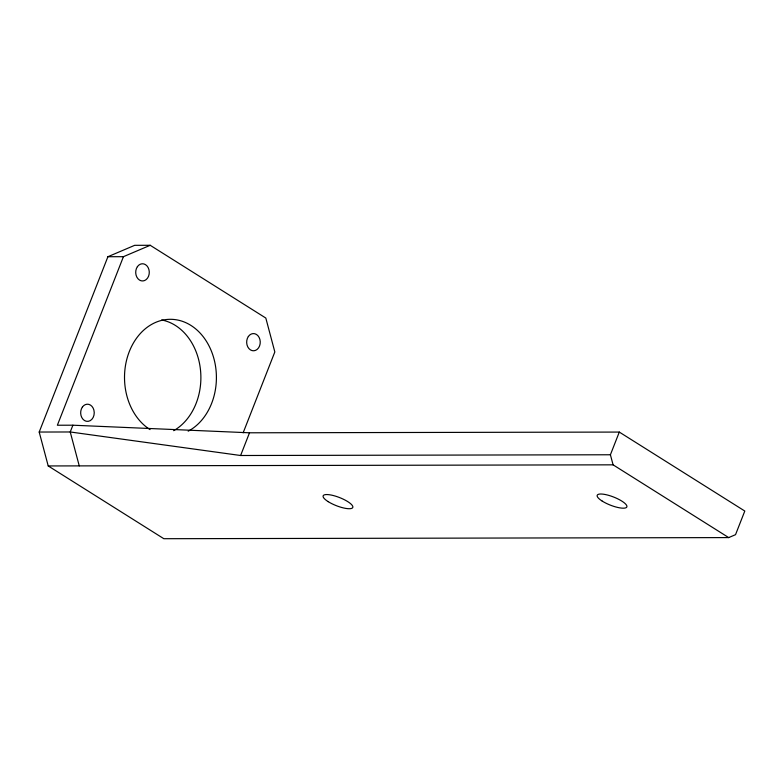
<?xml version="1.0" encoding="UTF-8"?>
<svg xmlns="http://www.w3.org/2000/svg" width="784" height="784" viewBox="0 0 784 784"><rect width="100%" height="100%" fill="white"/><g stroke="black" fill="none" stroke-linecap="round" stroke-linejoin="round"><path stroke-width="1.18" d="M150.205 245.294L123.431 256.682L57.369 425.232L72.892 425.202L249.508 432.797L619.301 432.072L744.8 511.041L735.529 534.678L728.699 537.589L163.836 538.706L48.216 465.951L39.2 432.043L107.908 256.721L134.681 245.323L150.205 245.294L265.815 318.049L274.831 351.957L243.148 432.817M72.892 425.202L70.237 431.974L79.253 465.892M39.2 432.043L70.237 431.974L240.61 455.504L249.508 432.797M728.699 537.589L613.088 464.834L610.403 454.769L619.301 432.072M107.908 256.721L123.431 256.682M240.61 455.504L610.403 454.769M48.216 465.951L613.088 464.834M161.651 319.97A58.183 45.952 89.9 0 1 200.459 369.646A58.183 45.952 89.9 0 1 173.676 430.671M150.038 429.583A58.183 45.952 89.9 0 1 135.269 340.031A58.183 45.952 89.9 0 1 207.476 343.059A58.183 45.952 89.9 0 1 188.189 431.19M328.192 501.652A15.935 4.371 21.4 0 0 352.614 507.767A15.935 4.371 21.4 0 0 333.092 495.478A15.935 4.371 21.4 0 0 328.192 501.652M248.361 336.483A8.604 6.791 89.9 0 0 252.115 350.615A8.604 6.791 89.9 0 0 259.896 339.443A8.604 6.791 89.9 0 0 248.361 336.483M137.396 266.668A8.604 6.791 89.9 0 0 141.159 280.79A8.604 6.791 89.9 0 0 148.931 269.618A8.604 6.791 89.9 0 0 137.396 266.668M82.359 407.102A8.604 6.791 89.9 0 0 86.122 421.224A8.604 6.791 89.9 0 0 93.894 410.061A8.604 6.791 89.9 0 0 82.359 407.102M602.239 501.113A15.935 4.371 21.4 0 0 626.671 507.228A15.935 4.371 21.4 0 0 607.139 494.939A15.935 4.371 21.4 0 0 602.239 501.113"/></g></svg>
